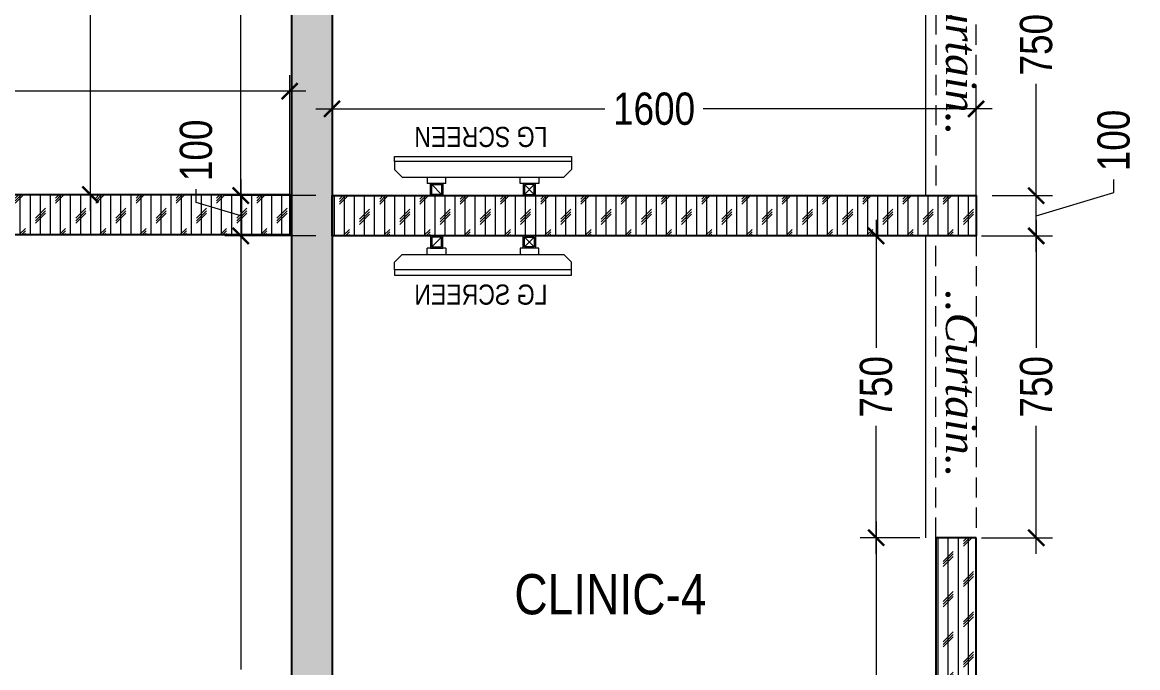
# Model space of a CAD drawing. Extents: x 6455 to 25617, y -919848 to -899772.
# Drawn here: x 18557 to 21328, y -915377 to -913773 of the extents above; entities that cross this region are included whole.
import ezdxf
from ezdxf.lldxf.tags import DXFTag

# ---------------------------------------------------------------- set-up
doc = ezdxf.new("R2010")
doc.units = 0
doc.header["$LTSCALE"] = 40
doc.header["$MEASUREMENT"] = 0
doc.header["$PDMODE"] = 3
doc.linetypes.add('a_p6_plan_L18$0$HIDDEN', pattern=[0.375, 0.25, -0.125])
doc.linetypes.add('HIDDEN2', pattern=[0.1875, 0.125, -0.0625])
for name, color, linetype, lineweight in [('curtain', 144, 'Continuous', 9), ('dimensions', 149, 'Continuous', 5), ('Floor-Unit', 1, 'Continuous', 13), ('IM-ANNO-HATCH', 8, 'Continuous', 5), ('LENS_CURTAIN', 5, 'a_p6_plan_L18$0$HIDDEN', 9), ('LENS_PARTITION', 21, 'Continuous', 25), ('LENS_TEXT', 31, 'HIDDEN2', 5), ('LN-TEXT', 255, 'Continuous', 0), ('TV', 3, 'Continuous', 18)]:
    doc.layers.add(name, color=color, linetype=linetype, lineweight=lineweight)
doc.styles.get("Standard").update_dxf_attribs({"font": 'ARIALN.TTF'})
tags = doc.linetypes.add('DASHED2', pattern=[0.375, 0.25, -0.125]).pattern_tags.tags
tags[6:7] = [DXFTag(74, 4), DXFTag(75, 0), DXFTag(340, '0'), DXFTag(46, 1.0), DXFTag(50, 0.0), DXFTag(44, 0.0), DXFTag(45, 0.0)]
tags[4:5] = [DXFTag(74, 4), DXFTag(75, 0), DXFTag(340, '0'), DXFTag(46, 1.0), DXFTag(50, 0.0), DXFTag(44, 0.0), DXFTag(45, 0.0)]
doc.linetypes.add('ZIGZAG', pattern='A,0.0001,-0.2,[131,ltypeshp.shx,S=0.2,R=0,X=-0.2,Y=0],-0.4,[131,ltypeshp.shx,S=0.2,R=180,X=0.2,Y=0],-0.2', length=0.8001)
doc.dimstyles.new('Working', dxfattribs={"dimscale": 0.8, "dimtxt": 100, "dimasz": 50, "dimexe": 50, "dimexo": 50, "dimgap": 25, "dimtad": 0, "dimdec": 0, "dimzin": 0, "dimdsep": 46, "dimtxsty": 'Standard', "dimblk": 'ARCHTICK', "dimcen": 0, "dimdle": 50, "dimclrd": 250, "dimclre": 8, "dimclrt": 7, "dimadec": 0, "dimazin": 0, "dimtfac": 1, "dimtdec": 0, "dimtofl": 0, "dimtmove": 1, "dimatfit": 3, "dimfxl": 3, "dimtolj": 1, "dimlwd": 5, "dimlwe": 0, "dimarcsym": 0})
pattern_1 = [(90, (-11842.368, 889087.35), (-25, 1e-15), []), (225, (-11829.87, 889099.85), (50, -50), [35.355339, -35.355339]), (225, (-11829.87, 889106.1), (50, -50), [35.355339, -35.355339]), (225, (-11829.87, 889112.35), (50, -50), [35.355339, -35.355339])]

# ---------------------------------------------------------------- blocks, each defined once
blk = doc.blocks.new('CLINIC SCREEN')
at = {"layer": 'TV'}
for p, q in [((-103.1, 42.9), (-127.4, 18.6)), ((-127.4, 42.9), (-103.1, 18.6)), ((102.7, 42.9), (127, 18.6))]:
    blk.add_line(p, q, dxfattribs=at)
at = {"layer": 'TV', "ltscale": 12}
for p, q in [((-220, -19.4), (-200.6, 0)), ((200.6, 0), (-200.6, 0)), ((-138.5, 0), (-138.5, 15.5)), ((-138.5, 15.5), (-92, 15.5)), ((-92, 15.5), (-92, 0)), ((92, 15.5), (92, 0)), ((92, 15.5), (138.5, 15.5)), ((138.5, 0), (138.5, 15.5)), ((220, -19.4), (200.6, 0)), ((-220, -38.8), (-220, -19.4)), ((220, -38.8), (220, -19.4))]:
    blk.add_line(p, q, dxfattribs=at)
at = {"layer": 'TV'}
for points in [[(-130.4, 15.5), (-100.1, 15.5), (-100.1, 45.9), (-130.4, 45.9)], [(-127.4, 18.6), (-103.1, 18.6), (-103.1, 42.9), (-127.4, 42.9)], [(130, 15.5), (99.7, 15.5), (99.7, 45.9), (130, 45.9)], [(127, 18.6), (102.7, 18.6), (102.7, 42.9), (127, 42.9)]]:
    blk.add_lwpolyline(points, close=True, dxfattribs=at)
at = {"layer": 'TV', "ltscale": 12}
blk.add_lwpolyline([(-220, -51.7), (-220, -38.8), (220, -38.8), (220, -51.7)], close=True, dxfattribs=at)
at = {"layer": 'Floor-Unit', "color": 0, "ltscale": 2, "insert": (5.2, -100.4), "char_height": 50, "attachment_point": 5}
blk.add_mtext_dynamic_manual_height_columns('LG SCREEN', width=466.48, gutter_width=12.5, heights=[0], dxfattribs=at)
blk = doc.blocks.new('_ArchTick')
at = {"const_width": 0.15}
blk.add_lwpolyline([(-0.5, -0.5), (0.5, 0.5)], dxfattribs=at)
blk = doc.blocks.new('*D143')
at = {"layer": 'Defpoints', "color": 0, "ltscale": 50, "transparency": 16777216}
for p in [(19326.8, -911913), (19100.1, -914203.8), (19326.8, -914203.8)]:
    blk.add_point(p, dxfattribs=at)
at = {"layer": 'dimensions', "color": 250, "linetype": 'DASHED2', "lineweight": 5, "ltscale": 50, "transparency": 16777216}
for p, q in [((19100.1, -911873), (19100.1, -912946.2)), ((19100.1, -914243.8), (19100.1, -913170.6))]:
    blk.add_line(p, q, dxfattribs=at)
at = {"layer": 'dimensions', "color": 8, "linetype": 'DASHED2', "lineweight": 0, "ltscale": 50, "transparency": 16777216}
for p, q in [((19286.8, -911913), (19060.1, -911913)), ((19286.8, -914203.8), (19060.1, -914203.8))]:
    blk.add_line(p, q, dxfattribs=at)
at = {"layer": 'dimensions', "color": 250, "lineweight": 5, "ltscale": 50, "transparency": 16777216, "xscale": 40, "yscale": 40, "zscale": 40}
for p, rotation in [((19100.1, -911913), 90), ((19100.1, -914203.8), 270)]:
    blk.add_blockref('_ArchTick', p, dxfattribs=dict(at, rotation=rotation))
at = {"layer": 'dimensions', "color": 7, "ltscale": 50, "transparency": 16777216, "insert": (19100.1, -913058.4), "char_height": 80, "attachment_point": 5, "rotation": 90, "bg_fill": 3, "box_fill_scale": 1.25, "bg_fill_color": 9, "bg_fill_true_color": 13158600, "bg_fill_transparency": 0}
blk.add_mtext('\\A1;2291', dxfattribs=at)
blk = doc.blocks.new('*D144')
at = {"layer": 'Defpoints', "color": 0, "ltscale": 50, "transparency": 16777216}
for p in [(19326.8, -914203.8), (19100.1, -914303.8), (19326.8, -914303.8)]:
    blk.add_point(p, dxfattribs=at)
at = {"layer": 'dimensions', "color": 250, "linetype": 'DASHED2', "lineweight": 5, "ltscale": 50, "transparency": 16777216}
for p, q in [((18989.2, -914220.5), (18989.2, -914180.5)), ((19100.1, -914163.8), (19100.1, -914343.8)), ((19100.1, -914253.8), (18989.2, -914220.5))]:
    blk.add_line(p, q, dxfattribs=at)
at = {"layer": 'dimensions', "color": 8, "linetype": 'DASHED2', "lineweight": 0, "ltscale": 50, "transparency": 16777216}
for p, q in [((19286.8, -914203.8), (19060.1, -914203.8)), ((19286.8, -914303.8), (19060.1, -914303.8))]:
    blk.add_line(p, q, dxfattribs=at)
at = {"layer": 'dimensions', "color": 250, "lineweight": 5, "ltscale": 50, "transparency": 16777216, "xscale": 40, "yscale": 40, "zscale": 40}
for p, rotation in [((19100.1, -914203.8), 90), ((19100.1, -914303.8), 270)]:
    blk.add_blockref('_ArchTick', p, dxfattribs=dict(at, rotation=rotation))
at = {"layer": 'dimensions', "color": 7, "ltscale": 50, "transparency": 16777216, "insert": (18989.2, -914091.2), "char_height": 80, "attachment_point": 5, "rotation": 90, "bg_fill": 3, "box_fill_scale": 1.25, "bg_fill_color": 9, "bg_fill_true_color": 13158600, "bg_fill_transparency": 0}
blk.add_mtext('\\A1;100', dxfattribs=at)
blk = doc.blocks.new('*D145')
at = {"layer": 'Defpoints', "color": 0, "ltscale": 50, "transparency": 16777216}
for p in [(19326.8, -914303.8), (19100.1, -916703.8), (19326.8, -916703.8)]:
    blk.add_point(p, dxfattribs=at)
at = {"layer": 'dimensions', "color": 250, "linetype": 'DASHED2', "lineweight": 5, "ltscale": 50, "transparency": 16777216}
for p, q in [((19100.1, -914263.8), (19100.1, -915385.4)), ((19100.1, -916743.8), (19100.1, -915622.2))]:
    blk.add_line(p, q, dxfattribs=at)
at = {"layer": 'dimensions', "color": 8, "linetype": 'DASHED2', "lineweight": 0, "ltscale": 50, "transparency": 16777216}
for p, q in [((19286.8, -914303.8), (19060.1, -914303.8)), ((19286.8, -916703.8), (19060.1, -916703.8))]:
    blk.add_line(p, q, dxfattribs=at)
at = {"layer": 'dimensions', "color": 250, "lineweight": 5, "ltscale": 50, "transparency": 16777216, "xscale": 40, "yscale": 40, "zscale": 40}
for p, rotation in [((19100.1, -914303.8), 90), ((19100.1, -916703.8), 270)]:
    blk.add_blockref('_ArchTick', p, dxfattribs=dict(at, rotation=rotation))
at = {"layer": 'dimensions', "color": 7, "ltscale": 50, "transparency": 16777216, "insert": (19100.1, -915503.8), "char_height": 80, "attachment_point": 5, "rotation": 90, "bg_fill": 3, "box_fill_scale": 1.25, "bg_fill_color": 9, "bg_fill_true_color": 13158600, "bg_fill_transparency": 0}
blk.add_mtext('\\A1;2400', dxfattribs=at)
blk = doc.blocks.new('*D147')
at = {"layer": 'Defpoints', "color": 0, "ltscale": 50, "transparency": 16777216}
for p in [(18726.6, -910313), (19276.8, -910313), (19221.6, -914201.2)]:
    blk.add_point(p, dxfattribs=at)
at = {"layer": 'dimensions', "color": 250, "linetype": 'DASHED2', "lineweight": 5, "ltscale": 50, "transparency": 16777216}
for p, q in [((18726.6, -910273), (18726.6, -911984.9)), ((18726.6, -914241.2), (18726.6, -912529.3))]:
    blk.add_line(p, q, dxfattribs=at)
at = {"layer": 'dimensions', "color": 8, "linetype": 'DASHED2', "lineweight": 0, "ltscale": 50, "transparency": 16777216}
for p, q in [((19126.6, -910313), (18686.6, -910313)), ((19126.6, -914201.2), (18686.6, -914201.2))]:
    blk.add_line(p, q, dxfattribs=at)
at = {"layer": 'dimensions', "color": 250, "lineweight": 5, "ltscale": 50, "transparency": 16777216, "xscale": 40, "yscale": 40, "zscale": 40}
for p, rotation in [((18726.6, -910313), 90), ((18726.6, -914201.2), 270)]:
    blk.add_blockref('_ArchTick', p, dxfattribs=dict(at, rotation=rotation))
at = {"layer": 'dimensions', "color": 7, "ltscale": 50, "transparency": 16777216, "insert": (18726.6, -912257.1), "char_height": 80, "attachment_point": 5, "rotation": 90, "bg_fill": 3, "box_fill_scale": 1.25, "bg_fill_color": 9, "bg_fill_true_color": 13158600, "bg_fill_transparency": 0}
blk.add_mtext('\\A1;3888 [12\'-9"]', dxfattribs=at)
blk = doc.blocks.new('*D129')
at = {"layer": 'Defpoints', "color": 0, "ltscale": 50, "transparency": 16777216}
for p in [(20900, -914303.8), (21076.2, -914303.8), (20900, -915053.8)]:
    blk.add_point(p, dxfattribs=at)
at = {"layer": 'dimensions', "color": 250, "linetype": 'DASHED2', "lineweight": 5, "ltscale": 50, "transparency": 16777216}
for p, q in [((21076.2, -914263.8), (21076.2, -914586.7)), ((21076.2, -915093.8), (21076.2, -914770.9))]:
    blk.add_line(p, q, dxfattribs=at)
at = {"layer": 'dimensions', "color": 8, "linetype": 'DASHED2', "lineweight": 0, "ltscale": 50, "transparency": 16777216}
for p, q in [((20940, -914303.8), (21116.2, -914303.8)), ((20940, -915053.8), (21116.2, -915053.8))]:
    blk.add_line(p, q, dxfattribs=at)
at = {"layer": 'dimensions', "color": 250, "lineweight": 5, "ltscale": 50, "transparency": 16777216, "xscale": 40, "yscale": 40, "zscale": 40}
for p, rotation in [((21076.2, -914303.8), 90), ((21076.2, -915053.8), 270)]:
    blk.add_blockref('_ArchTick', p, dxfattribs=dict(at, rotation=rotation))
at = {"layer": 'dimensions', "color": 7, "ltscale": 50, "transparency": 16777216, "insert": (21076.2, -914678.8), "char_height": 80, "attachment_point": 5, "rotation": 90, "bg_fill": 3, "box_fill_scale": 1.25, "bg_fill_color": 9, "bg_fill_true_color": 13158600, "bg_fill_transparency": 0}
blk.add_mtext('\\A1;750', dxfattribs=at)
blk = doc.blocks.new('*D130')
at = {"layer": 'Defpoints', "color": 0, "ltscale": 50, "transparency": 16777216}
for p in [(20926.8, -914203.8), (21076.2, -914203.8), (20900, -914303.8)]:
    blk.add_point(p, dxfattribs=at)
at = {"layer": 'dimensions', "color": 250, "linetype": 'DASHED2', "lineweight": 5, "ltscale": 50, "transparency": 16777216}
for p, q in [((21268.8, -914196), (21268.8, -914156)), ((21076.2, -914343.8), (21076.2, -914163.8)), ((21076.2, -914253.8), (21268.8, -914196))]:
    blk.add_line(p, q, dxfattribs=at)
at = {"layer": 'dimensions', "color": 8, "linetype": 'DASHED2', "lineweight": 0, "ltscale": 50, "transparency": 16777216}
for p, q in [((20966.8, -914203.8), (21116.2, -914203.8)), ((20940, -914303.8), (21116.2, -914303.8))]:
    blk.add_line(p, q, dxfattribs=at)
at = {"layer": 'dimensions', "color": 250, "lineweight": 5, "ltscale": 50, "transparency": 16777216, "xscale": 40, "yscale": 40, "zscale": 40}
for p, rotation in [((21076.2, -914203.8), 90), ((21076.2, -914303.8), 270)]:
    blk.add_blockref('_ArchTick', p, dxfattribs=dict(at, rotation=rotation))
at = {"layer": 'dimensions', "color": 7, "ltscale": 50, "transparency": 16777216, "insert": (21268.8, -914066.7), "char_height": 80, "attachment_point": 5, "rotation": 90, "bg_fill": 3, "box_fill_scale": 1.25, "bg_fill_color": 9, "bg_fill_true_color": 13158600, "bg_fill_transparency": 0}
blk.add_mtext('\\A1;100', dxfattribs=at)
blk = doc.blocks.new('*D131')
at = {"layer": 'Defpoints', "color": 0, "ltscale": 50, "transparency": 16777216}
for p in [(20926.8, -913453.8), (21076.2, -913453.8), (20926.8, -914203.8)]:
    blk.add_point(p, dxfattribs=at)
at = {"layer": 'dimensions', "color": 250, "linetype": 'DASHED2', "lineweight": 5, "ltscale": 50, "transparency": 16777216}
for p, q in [((21076.2, -913413.8), (21076.2, -913736.7)), ((21076.2, -914243.8), (21076.2, -913920.9))]:
    blk.add_line(p, q, dxfattribs=at)
at = {"layer": 'dimensions', "color": 8, "linetype": 'DASHED2', "lineweight": 0, "ltscale": 50, "transparency": 16777216}
for p, q in [((20966.8, -913453.8), (21116.2, -913453.8)), ((20966.8, -914203.8), (21116.2, -914203.8))]:
    blk.add_line(p, q, dxfattribs=at)
at = {"layer": 'dimensions', "color": 250, "lineweight": 5, "ltscale": 50, "transparency": 16777216, "xscale": 40, "yscale": 40, "zscale": 40}
for p, rotation in [((21076.2, -913453.8), 90), ((21076.2, -914203.8), 270)]:
    blk.add_blockref('_ArchTick', p, dxfattribs=dict(at, rotation=rotation))
at = {"layer": 'dimensions', "color": 7, "ltscale": 50, "transparency": 16777216, "insert": (21076.2, -913828.8), "char_height": 80, "attachment_point": 5, "rotation": 90, "bg_fill": 3, "box_fill_scale": 1.25, "bg_fill_color": 9, "bg_fill_true_color": 13158600, "bg_fill_transparency": 0}
blk.add_mtext('\\A1;750', dxfattribs=at)
blk = doc.blocks.new('*D127')
at = {"layer": 'Defpoints', "color": 0, "ltscale": 50, "transparency": 16777216}
for p in [(20678.5, -915053.8), (20826.8, -915053.8), (20826.8, -916703.8)]:
    blk.add_point(p, dxfattribs=at)
at = {"layer": 'dimensions', "color": 250, "linetype": 'DASHED2', "lineweight": 5, "ltscale": 50, "transparency": 16777216}
for p, q in [((20678.5, -915013.8), (20678.5, -915764)), ((20678.5, -916743.8), (20678.5, -915993.5))]:
    blk.add_line(p, q, dxfattribs=at)
at = {"layer": 'dimensions', "color": 8, "linetype": 'DASHED2', "lineweight": 0, "ltscale": 50, "transparency": 16777216}
for p, q in [((20786.8, -915053.8), (20638.5, -915053.8)), ((20786.8, -916703.8), (20638.5, -916703.8))]:
    blk.add_line(p, q, dxfattribs=at)
at = {"layer": 'dimensions', "color": 250, "lineweight": 5, "ltscale": 50, "transparency": 16777216, "xscale": 40, "yscale": 40, "zscale": 40}
for p, rotation in [((20678.5, -915053.8), 90), ((20678.5, -916703.8), 270)]:
    blk.add_blockref('_ArchTick', p, dxfattribs=dict(at, rotation=rotation))
at = {"layer": 'dimensions', "color": 7, "ltscale": 50, "transparency": 16777216, "insert": (20678.5, -915878.8), "char_height": 80, "attachment_point": 5, "rotation": 90, "bg_fill": 3, "box_fill_scale": 1.25, "bg_fill_color": 9, "bg_fill_true_color": 13158600, "bg_fill_transparency": 0}
blk.add_mtext('\\A1;1650', dxfattribs=at)
blk = doc.blocks.new('*D149')
at = {"layer": 'Defpoints', "color": 0, "ltscale": 50, "transparency": 16777216}
for p in [(20678.5, -914303.8), (20826.8, -914303.8), (20826.8, -915053.8)]:
    blk.add_point(p, dxfattribs=at)
at = {"layer": 'dimensions', "color": 250, "linetype": 'DASHED2', "lineweight": 5, "ltscale": 50, "transparency": 16777216}
for p, q in [((20678.5, -914263.8), (20678.5, -914586.7)), ((20678.5, -915093.8), (20678.5, -914770.9))]:
    blk.add_line(p, q, dxfattribs=at)
at = {"layer": 'dimensions', "color": 8, "linetype": 'DASHED2', "lineweight": 0, "ltscale": 50, "transparency": 16777216}
for p, q in [((20786.8, -914303.8), (20638.5, -914303.8)), ((20786.8, -915053.8), (20638.5, -915053.8))]:
    blk.add_line(p, q, dxfattribs=at)
at = {"layer": 'dimensions', "color": 250, "lineweight": 5, "ltscale": 50, "transparency": 16777216, "xscale": 40, "yscale": 40, "zscale": 40}
for p, rotation in [((20678.5, -914303.8), 90), ((20678.5, -915053.8), 270)]:
    blk.add_blockref('_ArchTick', p, dxfattribs=dict(at, rotation=rotation))
at = {"layer": 'dimensions', "color": 7, "ltscale": 50, "transparency": 16777216, "insert": (20678.5, -914678.8), "char_height": 80, "attachment_point": 5, "rotation": 90, "bg_fill": 3, "box_fill_scale": 1.25, "bg_fill_color": 9, "bg_fill_true_color": 13158600, "bg_fill_transparency": 0}
blk.add_mtext('\\A1;750', dxfattribs=at)
blk = doc.blocks.new('*D150')
at = {"layer": 'Defpoints', "color": 0, "ltscale": 50, "transparency": 16777216}
for p in [(19326.8, -913988.3), (19326.8, -914203.8), (20926.8, -914203.8)]:
    blk.add_point(p, dxfattribs=at)
at = {"layer": 'dimensions', "color": 8, "linetype": 'DASHED2', "lineweight": 0, "ltscale": 50, "transparency": 16777216}
for p, q in [((19326.8, -914163.8), (19326.8, -913948.3)), ((20926.8, -914163.8), (20926.8, -913948.3))]:
    blk.add_line(p, q, dxfattribs=at)
at = {"layer": 'dimensions', "color": 250, "linetype": 'DASHED2', "lineweight": 5, "ltscale": 50, "transparency": 16777216}
for p, q in [((19286.8, -913988.3), (20012, -913988.3)), ((20966.8, -913988.3), (20241.5, -913988.3))]:
    blk.add_line(p, q, dxfattribs=at)
at = {"layer": 'dimensions', "color": 250, "lineweight": 5, "ltscale": 50, "transparency": 16777216, "xscale": 40, "yscale": 40, "zscale": 40, "rotation": 180}
blk.add_blockref('_ArchTick', (19326.8, -913988.3), dxfattribs=at)
at = {"layer": 'dimensions', "color": 250, "lineweight": 5, "ltscale": 50, "transparency": 16777216, "xscale": 40, "yscale": 40, "zscale": 40}
blk.add_blockref('_ArchTick', (20926.8, -913988.3), dxfattribs=at)
at = {"layer": 'dimensions', "color": 7, "ltscale": 50, "transparency": 16777216, "insert": (20126.8, -913988.3), "char_height": 80, "attachment_point": 5, "bg_fill": 3, "box_fill_scale": 1.25, "bg_fill_color": 9, "bg_fill_true_color": 13158600, "bg_fill_transparency": 0}
blk.add_mtext('\\A1;1600', dxfattribs=at)
blk = doc.blocks.new('*D157')
at = {"layer": 'Defpoints', "color": 0, "ltscale": 50, "transparency": 16777216}
for p in [(19221.6, -913944.4), (17521.6, -914201.2), (19221.6, -914251.2)]:
    blk.add_point(p, dxfattribs=at)
at = {"layer": 'dimensions', "color": 8, "linetype": 'DASHED2', "lineweight": 0, "ltscale": 50, "transparency": 16777216}
for p, q in [((17521.6, -914161.2), (17521.6, -913904.4)), ((19221.6, -914211.2), (19221.6, -913904.4))]:
    blk.add_line(p, q, dxfattribs=at)
at = {"layer": 'dimensions', "color": 250, "linetype": 'DASHED2', "lineweight": 5, "ltscale": 50, "transparency": 16777216}
for p, q in [((17481.6, -913944.4), (18256.8, -913944.4)), ((19261.6, -913944.4), (18486.3, -913944.4))]:
    blk.add_line(p, q, dxfattribs=at)
at = {"layer": 'dimensions', "color": 250, "lineweight": 5, "ltscale": 50, "transparency": 16777216, "xscale": 40, "yscale": 40, "zscale": 40, "rotation": 180}
blk.add_blockref('_ArchTick', (17521.6, -913944.4), dxfattribs=at)
at = {"layer": 'dimensions', "color": 250, "lineweight": 5, "ltscale": 50, "transparency": 16777216, "xscale": 40, "yscale": 40, "zscale": 40}
blk.add_blockref('_ArchTick', (19221.6, -913944.4), dxfattribs=at)
at = {"layer": 'dimensions', "color": 7, "ltscale": 50, "transparency": 16777216, "insert": (18371.6, -913944.4), "char_height": 80, "attachment_point": 5, "bg_fill": 3, "box_fill_scale": 1.25, "bg_fill_color": 9, "bg_fill_true_color": 13158600, "bg_fill_transparency": 0}
blk.add_mtext('\\A1;1700', dxfattribs=at)
blk = doc.blocks.new('A$Cb7af11d1')
at = {"layer": 'IM-ANNO-HATCH'}
h = blk.add_hatch(dxfattribs=at)
h.set_pattern_fill('CORK', color=256, scale=200, angle=90)
h.set_pattern_definition(pattern_1)
h.paths.add_polyline_path([(7484.4, -3823.2), (7384.4, -3823.2), (7384.4, 2667.5), (7484.4, 2667.5)])
h = blk.add_hatch(dxfattribs=at)
h.set_pattern_fill('CORK', color=256, scale=200, angle=90)
h.set_pattern_definition([(90, (-13547.577, 889089.916), (-25, 1e-15), []), (225, (-13535.08, 889102.416), (50, -50), [35.355339, -35.355339]), (225, (-13535.08, 889108.666), (50, -50), [35.355339, -35.355339]), (225, (-13535.08, 889114.916), (50, -50), [35.355339, -35.355339])])
h.paths.add_polyline_path([(7379.2, -1320.7), (5779.2, -1320.7), (5779.2, -1220.7), (7379.2, -1220.7)])
h = blk.add_hatch(dxfattribs=at)
h.set_pattern_fill('CORK', color=256, scale=200, angle=90)
h.set_pattern_definition(pattern_1)
h.paths.add_polyline_path([(9084.4, -1323.2), (7484.4, -1323.2), (7484.4, -1223.2), (9084.4, -1223.2)])
h = blk.add_hatch(dxfattribs=at)
h.set_pattern_fill('CORK', color=256, scale=200, angle=90)
h.set_pattern_definition(pattern_1)
h.paths.add_polyline_path([(9084.4, -2073.2), (8984.4, -2073.2), (8984.4, -3723.2), (9084.4, -3723.2)])
at = {"layer": 'LENS_CURTAIN', "ltscale": 5}
for points in [[(9084.4, -1223.2), (9084.4, -473.2), (8984.4, -473.2), (8984.4, -1223.2)], [(9084.4, -1323.2), (9084.4, -2073.2), (8984.4, -2073.2), (8984.4, -1323.2)]]:
    blk.add_lwpolyline(points, close=True, dxfattribs=at)
at = {"layer": 'LENS_PARTITION'}
for points in [[(7484.4, -3823.2), (7384.4, -3823.2), (7384.4, 2667.5), (7484.4, 2667.5)], [(7379.2, -1320.7), (5779.2, -1320.7), (5779.2, -1220.7), (7379.2, -1220.7)], [(9084.4, -1323.2), (7484.4, -1323.2), (7484.4, -1223.2), (9084.4, -1223.2)], [(9084.4, -2073.2), (8984.4, -2073.2), (8984.4, -3723.2), (9084.4, -3723.2)]]:
    blk.add_lwpolyline(points, close=True, dxfattribs=at)

msp = doc.modelspace()

# ---------------------------------------------------------------- linework, layer by layer
at = {"layer": 'curtain', "linetype": 'ZIGZAG', "ltscale": 3}
for points in [[(20801.8, -914203.8), (20801.8, -913453.8)], [(20801.8, -915053.8), (20801.8, -914303.8)]]:
    msp.add_lwpolyline(points, dxfattribs=at)

# ---------------------------------------------------------------- block references
at = {"layer": 'LENS_PARTITION', "rotation": 180}
msp.add_blockref('CLINIC SCREEN', (19701.8, -914157.9), dxfattribs=at)
at = {"layer": 'LENS_PARTITION', "xscale": -1}
msp.add_blockref('CLINIC SCREEN', (19701.8, -914349.7), dxfattribs=at)

# ---------------------------------------------------------------- texts
at = {"layer": 'LENS_TEXT', "linetype": 'Continuous', "ltscale": 3, "insert": (20018.3, -915194.8), "char_height": 100, "attachment_point": 5}
msp.add_mtext_dynamic_manual_height_columns('\\pxqc;CLINIC-4', width=551.363, gutter_width=1, heights=[0], dxfattribs=at)
at = {"layer": 'LN-TEXT', "char_height": 75, "width": 478.357, "attachment_point": 7, "rotation": 270}
for insert in [(20850.1, -913581.5, 25.8), (20850.1, -914431.7, 25.8)]:
    msp.add_mtext('\\pxqc,t8;{\\fRomantic|b0|i1|c2|p2;..Curtain..}', dxfattribs=dict(at, insert=insert))

# ---------------------------------------------------------------- dimensions: what is measured, and where the dimension line sits
at = {"layer": 'dimensions', "color": 3, "ltscale": 50, "true_color": 0x15f609}
dim = msp.add_linear_dim(base=(19100.1, -914203.8), p1=(19326.8, -911913), p2=(19326.8, -914203.8), angle=90, dimstyle='Working', override={"dimfxl": 500, "dimfxlon": 1, "dimtfill": 1, "dimarcsym": 1}, dxfattribs=at)
dim.commit()
dim.dimension.update_dxf_attribs({"geometry": '*D143', "text_midpoint": (19100.1, -913058.4)})

# ---------------------------------------------------------------- next in the draw order: dimensions: what is measured, and where the dimension line sits
for base, p1, p2, picture, middle in [((19100.1, -914303.8), (19326.8, -914203.8), (19326.8, -914303.8), '*D144', (18989.2, -914160.5)), ((21076.2, -914303.8), (20900, -915053.8), (20900, -914303.8), '*D129', (21076.2, -914678.8)), ((20678.5, -915053.8), (20826.8, -916703.8), (20826.8, -915053.8), '*D127', (20678.5, -915878.8))]:
    dim = msp.add_linear_dim(base=base, p1=p1, p2=p2, angle=90, dimstyle='Working', override={"dimfxl": 500, "dimfxlon": 1, "dimtfill": 1, "dimarcsym": 1}, dxfattribs=at)
    dim.commit()
    dim.dimension.update_dxf_attribs({"geometry": picture, "text_midpoint": middle})

# ---------------------------------------------------------------- next in the draw order: dimensions: what is measured, and where the dimension line sits
at = {"layer": 'dimensions', "ltscale": 50}
dim = msp.add_linear_dim(base=(18726.6, -910313), p1=(19221.6, -914201.2), p2=(19276.8, -910313), angle=90, dimstyle='Working', override={"dimfxl": 500, "dimfxlon": 1, "dimtfill": 1, "dimarcsym": 1}, dxfattribs=at)
dim.commit()
dim.dimension.update_dxf_attribs({"geometry": '*D147', "text_midpoint": (18726.6, -912257.1)})
at = {"layer": 'dimensions', "color": 3, "ltscale": 50, "true_color": 0x15f609}
for base, p1, p2, picture, middle in [((21076.2, -914203.8), (20900, -914303.8), (20926.8, -914203.8), '*D130', (21268.8, -914136)), ((19100.1, -916703.8), (19326.8, -914303.8), (19326.8, -916703.8), '*D145', (19100.1, -915503.8)), ((20678.5, -914303.8), (20826.8, -915053.8), (20826.8, -914303.8), '*D149', (20678.5, -914678.8))]:
    dim = msp.add_linear_dim(base=base, p1=p1, p2=p2, angle=90, dimstyle='Working', override={"dimfxl": 500, "dimfxlon": 1, "dimtfill": 1, "dimarcsym": 1}, dxfattribs=at)
    dim.commit()
    dim.dimension.update_dxf_attribs({"geometry": picture, "text_midpoint": middle})

# ---------------------------------------------------------------- next in the draw order: dimensions: what is measured, and where the dimension line sits
dim = msp.add_linear_dim(base=(21076.2, -913453.8), p1=(20926.8, -914203.8), p2=(20926.8, -913453.8), angle=90, dimstyle='Working', override={"dimfxl": 500, "dimfxlon": 1, "dimtfill": 1, "dimarcsym": 1}, dxfattribs=at)
dim.commit()
dim.dimension.update_dxf_attribs({"geometry": '*D131', "text_midpoint": (21076.2, -913828.8)})
dim = msp.add_linear_dim(base=(19221.6, -913944.4), p1=(17521.6, -914201.2), p2=(19221.6, -914251.2), dimstyle='Working', override={"dimfxl": 500, "dimfxlon": 1, "dimtfill": 1, "dimarcsym": 1}, dxfattribs=at)
dim.commit()
dim.dimension.update_dxf_attribs({"geometry": '*D157', "text_midpoint": (18371.6, -913944.4)})

# ---------------------------------------------------------------- next in the draw order: dimensions: what is measured, and where the dimension line sits
dim = msp.add_linear_dim(base=(19326.8, -913988.3), p1=(20926.8, -914203.8), p2=(19326.8, -914203.8), dimstyle='Working', override={"dimfxl": 500, "dimfxlon": 1, "dimtfill": 1, "dimarcsym": 1}, dxfattribs=at)
dim.commit()
dim.dimension.update_dxf_attribs({"geometry": '*D150', "text_midpoint": (20126.8, -913988.3)})

# ---------------------------------------------------------------- next in the draw order: block references
msp.add_blockref('A$Cb7af11d1', (11842.4, -912980.6), dxfattribs=at)

doc.saveas('drawing.dxf')
